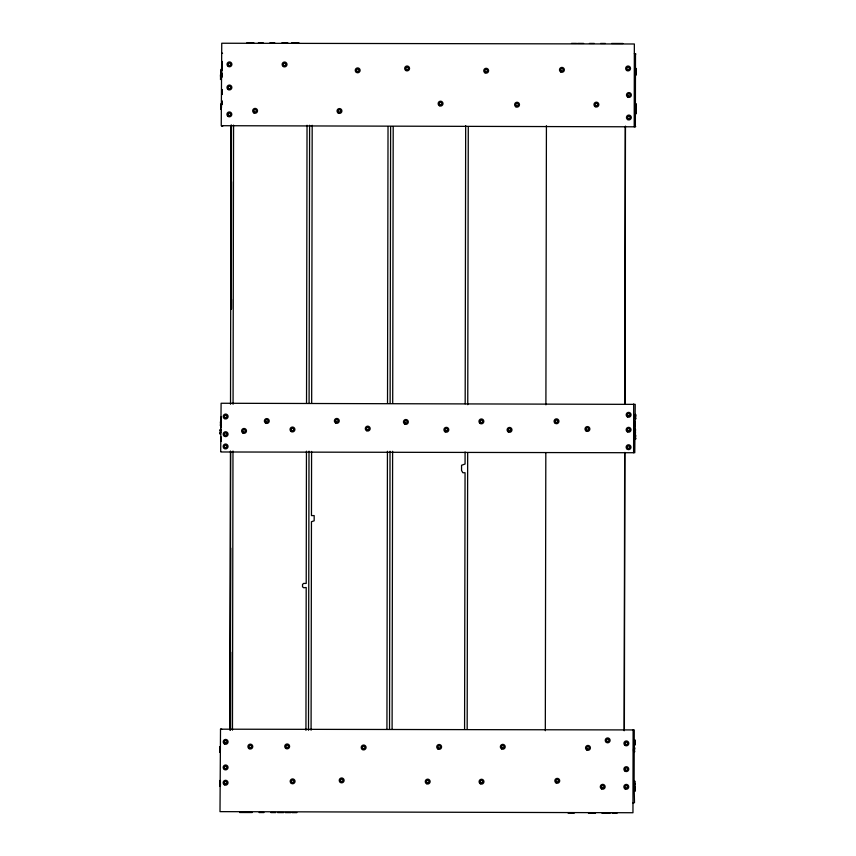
<?xml version="1.0" encoding="UTF-8"?>
<svg xmlns="http://www.w3.org/2000/svg" width="856" height="856" viewBox="0 0 856 856"><rect width="100%" height="100%" fill="white"/><g stroke="black" fill="none" stroke-linecap="round" stroke-linejoin="round"><path stroke-width="1.28" d="M219.725 751.161C219.692 755.249 219.746 744.645 219.714 748.733M219.799 784.15L219.789 785.359L219.799 780.49L220.003 786.386L220.409 782.93M220.003 784.578L220.163 786.3M220.013 783.315L220.013 781.517L220.003 782.737M219.949 750.241L219.939 751.461L219.939 749.653L220.206 750.263M220.153 784.578L220.153 785.669M220.174 783.315L220.281 782.063L220.174 782.737M220.206 749.631C220.195 746.528 220.431 755.827 220.334 750.584M220.313 432.194C220.581 439.973 220.142 423.848 220.409 431.617M220.548 76.484L220.548 74.675L220.538 79.544L221.03 75.895L221.03 78.335L221.03 77.725M220.409 784.15L220.409 785.359L220.42 780.49M220.281 782.609L220.281 784.15L220.27 783.54M220.516 424.448C220.516 430.226 220.516 417.45 220.527 423.185M220.805 431.884L220.805 432.74M220.73 426.063L220.73 427.283L220.72 425.475M220.741 424.212L220.73 422.404L220.73 423.624M220.934 424.426L220.944 420.264L220.944 422.072M220.944 423.923L221.009 424.683L221.009 422.607L221.009 423.217M221.137 71.326L221.126 69.529L221.116 74.397L221.618 70.791M221.169 438.486C221.158 432.74 221.137 445.495 221.169 439.749M221.126 425.325C221.137 431.103 221.137 418.327 221.137 424.073M221.34 73.616L221.34 75.424L221.351 72.985M221.223 425.453C221.201 427.497 221.223 421.719 221.223 424.533M221.233 419.568C221.244 425.346 221.244 412.571 221.255 418.306M221.586 70.213L221.576 68.405L221.586 70.845M221.747 74.055L221.736 75.275L221.736 73.466M221.822 73.306L221.822 73.851M221.886 68.298C221.854 72.386 221.907 61.771 221.875 65.859M633.536 750.338L633.536 751.193M633.879 783.604L633.879 784.214L633.879 781.785L634.253 783.144M634.029 751.236L634.018 752.456L634.114 748.711L634.071 750.338M634.168 425.025C634.146 427.069 634.168 421.291 634.168 424.105M634.146 785.744L634.135 786.461L634.103 784.824L634.489 802.65L632.98 803.003M634.146 782.801L634.146 781.913L634.103 786.001L634.264 729.933L220.506 729.184L220.003 811.638L632.958 812.74L633.108 729.933M634.114 750.552L634.103 749.974M634.071 749.706C633.879 741.36 634.756 756.576 634.553 750.648M634.243 783.465L634.114 784.535M634.371 743.083L634.382 742.152L634.521 743.34M634.713 106.647L634.713 107.257L634.713 106.347M634.446 789.221C634.435 791.886 634.692 779.955 634.585 783.925M634.36 783.625C634.36 789.371 634.392 776.627 634.36 782.373M634.949 430.975L634.82 429.723L634.745 434.142L634.745 432.066L634.745 432.676M634.649 425.635L634.649 426.855L634.724 424.362M634.66 423.784L634.735 421.302L634.638 425.047M634.938 107.567C634.842 109.547 635.73 101.372 635.43 106.337M634.938 106.647L634.938 105.748L634.938 106.358M634.906 72.739L634.906 71.84L635.387 75.489L635.398 74.279M634.81 432.794L634.81 434.602L634.81 433.885M634.938 424.715C634.906 428.803 634.938 417.247 634.938 422.864M635.12 73.209L635.398 70.952L635.398 72.428M635.131 71.422L635.291 70.813M634.745 784.364C634.713 788.451 634.745 776.906 634.745 782.512M634.382 742.783L635.002 744.923L634.874 740.033L634.863 744.827M635.098 436.731L635.098 435.832L635.034 438.261M635.024 432.355L635.024 433.575L634.949 431.606M635.152 417.193C635.066 420.125 634.885 413.651 635.163 416.562M635.291 72.642L635.28 73.252L635.131 72.642M635.291 71.422L634.906 73.06M635.002 743.115L635.002 744.592M635.238 434.506L635.227 435.725L635.227 433.917M635.238 432.655L635.238 430.846L635.227 432.066M635.152 425.635L635.141 426.855L635.141 425.047M635.163 423.784L635.152 421.987L635.141 423.196M635.43 108.177L635.42 109.397L635.612 104.282L635.601 109.151L635.612 107.942M635.441 432.505C635.409 436.592 635.441 425.047 635.441 430.654M635.559 111.173L635.559 110.274L636.029 113.934L636.04 112.714M635.527 74.237L635.623 69.678M635.591 436.421C635.462 430.793 635.591 442.349 635.58 438.261L635.516 439.396M635.505 418.98L635.505 417.503M635.655 416.251L635.516 414.432L635.634 416.251M635.687 107.77L635.826 103.597L635.826 105.406M635.687 106.112L635.687 105.502L635.409 107.588M635.762 73.252C635.591 72.546 635.912 75.884 635.676 72.642M635.676 71.176L635.773 69.603L635.676 71.722L635.773 69.924M635.794 70.213C635.922 66.95 636.115 78.377 636.019 74.279M636.029 72.428L636.019 70.62L635.527 73.37M636.168 109.076L636.179 104.282L636.168 105.502M636.168 73.252C636.136 77.34 636.19 66.736 636.158 70.823M636.286 71.743C636.254 75.831 636.308 65.217 636.275 69.304M219.725 750.573L219.949 746.582L220.12 751.696L220.206 750.808M221.18 106.893L221.201 104.453L221.19 109.322L221.479 105.78M221.03 77.425L221.03 76.794M220.688 451.626L221.105 403.262L635.216 404.364L634.778 452.728L221.041 451.979M221.479 106.647L221.479 107.706M221.608 71.958L221.565 73.199M221.875 67.71L221.886 66.447M229.922 730.147L230.435 451.005M230.521 404.257L231.024 125.126M230.168 729.708L230.671 451.69M230.927 308.674L231.259 125.564M230.36 729.751L230.692 548.086M231.131 308.995L231.462 125.158M230.553 729.708L230.692 652.186M231.313 308.674L231.548 181.707M231.527 308.674L231.548 299.322M232.468 730.147L232.982 451.016M233.067 404.267L233.57 125.126M305.945 730.328L306.202 587.494L303.752 587.772L302.532 586.831L302.532 584.445L303.602 583.428L306.213 583.428L306.448 451.187M306.534 403.101L307.036 125.265M308.502 730.286L309.005 451.155M309.091 403.069L309.605 125.265M311.081 730.232L311.456 521.721L314.163 520.801L314.173 515.59L311.466 515.59L311.584 451.433M311.67 403.315L312.183 125.318M386.933 729.098L387.436 451.294M387.522 403.208L388.025 126.742M389.523 729.098L390.036 451.294M390.122 403.219L390.625 126.752M392.101 729.109L392.615 451.305M392.701 403.219L393.204 126.752M464.583 729.226L465.054 472.747L462.85 472.737L461.555 470.49L461.555 465.279L465.065 464.027L465.086 451.989M465.172 403.839L465.675 125.65M467.173 729.237L467.676 452.771M467.761 404.695L468.275 126.891M545.315 730.714L545.818 452.92M545.903 404.835L546.417 125.693M624.174 730.778L624.677 452.578M624.773 404.439L625.276 126.303M624.366 730.425L624.869 452.407M624.966 404.289L625.468 126.281M634.713 105.716L634.713 104.978M635.12 106.401L635.12 105.502M633.536 750.017L633.536 748.84M634.938 107.278L635.206 106.668C635.238 109.707 635.109 106.904 635.12 107.578M633.654 783.711L633.654 785.241M634.018 750.648L634.071 748.807L634.071 749.407M634.81 431.531L634.949 430.429M634.585 785.145L634.446 788.59M635.024 431.766L634.949 430.675M635.719 126.495L634.21 126.806L634.35 43.988L221.747 43.239L221.244 125.704L635.366 126.806L635.494 53.735M635.634 417.514L635.505 416.241M636.179 107.353L636.179 106.722M634.585 784.513L634.745 783.775M634.863 741.842L634.863 740.365M636.275 71.155L636.286 69.892M635.002 741.852L635.013 740.13M221.415 104.742L221.415 103.533L221.426 104.742M220.805 430.953L220.827 429.134L220.827 430.354M635.537 73.916L635.623 73.252L635.612 74.472L635.612 73.755M635.687 107.332L635.826 108.477L635.826 107.76M635.676 71.422L635.794 71.39M636.179 107.942L636.029 112.125L636.04 109.14M633.654 783.411L633.665 782.844M635.088 436.442L635.098 435.875M634.382 741.606L634.521 742.163L634.521 741.424M635.505 419.226L635.634 418.103M220.163 781.592L220.281 781.71M634.243 422.554L634.243 424.908M634.339 430.985L634.328 433.339M220.506 729.184L221.693 729.184M633.601 452.728L633.686 404.011M221.758 52.986L222.571 53.297M246.796 42.8L253.868 42.811M258.384 42.821L263.252 42.832M269.886 42.843L274.755 42.853M281.838 42.864L287.862 42.875M291.522 42.886L299.022 42.896M571.476 43.389L576.58 43.399M577.586 43.399L583.599 43.41M589.442 43.421L594.31 43.431M600.548 43.442L605.427 43.453M611.58 43.463L622.943 43.485M635.848 54.046L634.339 53.735M239.659 812.515L252.231 812.537M259.09 812.547L263.958 812.558M270.871 812.569L275.75 812.579M277.579 812.579L283.689 812.59M285.262 812.601L290.869 812.612M292.024 812.612L296.893 812.622M568.095 813.114L574.301 813.125M588.425 813.147L595.498 813.157M601.918 813.168L610.221 813.189M612.222 813.189L617.09 813.2M222.785 126.057L221.597 126.057M635.516 414.432L635.655 415.16M635.634 418.991L635.505 418.092M220.131 748.048L220.131 748.636L220.131 746.828L220.131 748.048M220.356 748.733L220.356 749.321L220.345 747.513L220.356 748.733M220.987 107.278L220.987 109.087L220.998 107.278M220.998 105.427L220.998 106.016L220.998 104.207L220.998 105.427M221.907 103.811L221.907 104.913L221.918 100.741L221.907 103.811M221.971 92.748C221.982 100.045 221.982 82.551 221.982 92.748M221.961 75.842C221.961 81.352 221.982 68.277 221.961 75.842M222.068 70.235L222.068 69.625L222.068 70.235M222.025 64.639C222.036 71.936 222.036 54.442 222.036 64.639M634.253 782.534L634.253 781.924L634.253 782.534M634.328 749.728L634.339 751.536L634.35 749.728M634.35 747.877L634.35 748.465L634.339 746.657L634.35 747.877M634.563 748.807L634.563 749.396L634.563 747.588L634.563 748.807M635.045 429.926L635.045 430.515L635.034 428.706L635.045 429.926M635.206 104.817L635.206 105.406L635.206 103.597L635.206 104.817M634.927 789.542C634.949 796.84 634.949 779.345 634.949 789.542M220.324 432.783L220.313 434.003L220.313 432.783M220.399 430.525L220.409 429.808L220.399 430.525M220.131 750.487L220.206 751.161L220.12 750.487M635.345 106.647L635.334 107.257L635.334 106.647M635.527 72.193L635.527 72.193M634.735 424.95L634.724 426.17L634.724 424.95M634.649 422.693L634.649 421.987L634.649 422.693M634.949 431.895L634.949 432.505L634.949 431.895M634.018 748.294L634.029 747.588L634.018 748.294M634.071 750.883L634.103 751.771L634.071 750.883M225.042 417.546A1.22 1.22 0 0 0 226.872 416.498A1.22 1.22 0 0 0 225.053 415.438A1.22 1.22 0 0 0 225.042 417.546M224.433 418.605A2.44 2.44 0 0 0 228.092 416.498A2.44 2.44 0 0 0 224.443 414.379A2.44 2.44 0 0 0 224.433 418.605M224.989 447.506A1.22 1.22 0 0 0 226.819 446.458A1.22 1.22 0 0 0 225 445.398A1.22 1.22 0 0 0 224.989 447.506M224.379 448.565A2.44 2.44 0 0 0 228.038 446.458A2.44 2.44 0 0 0 224.39 444.339A2.44 2.44 0 0 0 224.379 448.565M225.01 435.233A1.22 1.22 0 0 0 226.84 434.185A1.22 1.22 0 0 0 225.021 433.125A1.22 1.22 0 0 0 225.01 435.233M224.4 436.282A2.44 2.44 0 0 0 228.06 434.185A2.44 2.44 0 0 0 224.411 432.066A2.44 2.44 0 0 0 224.4 436.282M627.962 448.255A1.22 1.22 0 0 0 629.781 447.196A1.22 1.22 0 0 0 627.962 446.137A1.22 1.22 0 0 0 627.962 448.255M627.341 449.304A2.44 2.44 0 0 0 631 447.207A2.44 2.44 0 0 0 627.352 445.088A2.44 2.44 0 0 0 627.341 449.304M627.983 430.814A1.22 1.22 0 0 0 629.813 429.755A1.22 1.22 0 0 0 627.994 428.706A1.22 1.22 0 0 0 627.983 430.814M627.373 431.863A2.44 2.44 0 0 0 631.033 429.765A2.44 2.44 0 0 0 627.384 427.647A2.44 2.44 0 0 0 627.373 431.863M336.205 421.944A1.22 1.22 0 0 0 338.034 420.885A1.22 1.22 0 0 0 336.205 419.825A1.22 1.22 0 0 0 336.205 421.944M335.595 422.992A2.44 2.44 0 0 0 339.254 420.895A2.44 2.44 0 0 0 335.595 418.777A2.44 2.44 0 0 0 335.595 422.992M266.205 422.051A1.22 1.22 0 0 0 268.035 421.002A1.22 1.22 0 0 0 266.205 419.943A1.22 1.22 0 0 0 266.205 422.051M265.585 423.11A2.44 2.44 0 0 0 269.244 421.002A2.44 2.44 0 0 0 265.595 418.894A2.44 2.44 0 0 0 265.585 423.11M628.015 415.856A1.22 1.22 0 0 0 629.845 414.807A1.22 1.22 0 0 0 628.015 413.748A1.22 1.22 0 0 0 628.015 415.856M627.405 416.904A2.44 2.44 0 0 0 631.065 414.807A2.44 2.44 0 0 0 627.405 412.688A2.44 2.44 0 0 0 627.405 416.904M508.924 430.921A1.22 1.22 0 0 0 510.754 429.873A1.22 1.22 0 0 0 508.935 428.813A1.22 1.22 0 0 0 508.924 430.921M508.314 431.98A2.44 2.44 0 0 0 511.974 429.873A2.44 2.44 0 0 0 508.325 427.754A2.44 2.44 0 0 0 508.314 431.98M586.82 430.044A1.22 1.22 0 0 0 588.65 428.995A1.22 1.22 0 0 0 586.82 427.936A1.22 1.22 0 0 0 586.82 430.044M586.21 431.092A2.44 2.44 0 0 0 589.87 428.995A2.44 2.44 0 0 0 586.221 426.877A2.44 2.44 0 0 0 586.21 431.092M291.864 430.525A1.22 1.22 0 0 0 293.683 429.477A1.22 1.22 0 0 0 291.864 428.417A1.22 1.22 0 0 0 291.864 430.525M291.243 431.585A2.44 2.44 0 0 0 294.903 429.477A2.44 2.44 0 0 0 291.254 427.369A2.44 2.44 0 0 0 291.243 431.585M405.273 422.992A1.22 1.22 0 0 0 407.103 421.944A1.22 1.22 0 0 0 405.284 420.885A1.22 1.22 0 0 0 405.273 422.992M404.663 424.041A2.44 2.44 0 0 0 408.323 421.944A2.44 2.44 0 0 0 404.674 419.825A2.44 2.44 0 0 0 404.663 424.041M555.897 422.34A1.22 1.22 0 0 0 557.727 421.291A1.22 1.22 0 0 0 555.908 420.232A1.22 1.22 0 0 0 555.897 422.34M555.287 423.388A2.44 2.44 0 0 0 558.947 421.291A2.44 2.44 0 0 0 555.298 419.173A2.44 2.44 0 0 0 555.287 423.388M445.741 430.814A1.22 1.22 0 0 0 447.57 429.755A1.22 1.22 0 0 0 445.751 428.695A1.22 1.22 0 0 0 445.741 430.814M445.131 431.863A2.44 2.44 0 0 0 448.79 429.755A2.44 2.44 0 0 0 445.141 427.647A2.44 2.44 0 0 0 445.131 431.863M243.436 431.948A1.22 1.22 0 0 0 245.265 430.9A1.22 1.22 0 0 0 243.436 429.84A1.22 1.22 0 0 0 243.436 431.948M242.826 433.008A2.44 2.44 0 0 0 246.485 430.9A2.44 2.44 0 0 0 242.826 428.792A2.44 2.44 0 0 0 242.826 433.008M480.783 422.447A1.22 1.22 0 0 0 482.613 421.398A1.22 1.22 0 0 0 480.794 420.339A1.22 1.22 0 0 0 480.783 422.447M480.173 423.495A2.44 2.44 0 0 0 483.833 421.398A2.44 2.44 0 0 0 480.184 419.28A2.44 2.44 0 0 0 480.173 423.495M367.128 429.648A1.22 1.22 0 0 0 368.947 428.589A1.22 1.22 0 0 0 367.128 427.529A1.22 1.22 0 0 0 367.128 429.648M366.507 430.696A2.44 2.44 0 0 0 370.166 428.599A2.44 2.44 0 0 0 366.518 426.481A2.44 2.44 0 0 0 366.507 430.696M225.042 742.912A1.22 1.22 0 0 0 226.872 741.852A1.22 1.22 0 0 0 225.042 740.804A1.22 1.22 0 0 0 225.042 742.912M224.433 743.96A2.44 2.44 0 0 0 228.081 741.863A2.44 2.44 0 0 0 224.433 739.745A2.44 2.44 0 0 0 224.433 743.96M225 768.485A1.22 1.22 0 0 0 226.819 767.436A1.22 1.22 0 0 0 225 766.377A1.22 1.22 0 0 0 225 768.485M224.379 769.533A2.44 2.44 0 0 0 228.038 767.436A2.44 2.44 0 0 0 224.39 765.317A2.44 2.44 0 0 0 224.379 769.533M625.757 744.431A1.22 1.22 0 0 0 627.587 743.372A1.22 1.22 0 0 0 625.768 742.312A1.22 1.22 0 0 0 625.757 744.431M625.148 745.48A2.44 2.44 0 0 0 628.807 743.383A2.44 2.44 0 0 0 625.158 741.264A2.44 2.44 0 0 0 625.148 745.48M625.715 770.197A1.22 1.22 0 0 0 627.544 769.148A1.22 1.22 0 0 0 625.715 768.089A1.22 1.22 0 0 0 625.715 770.197M625.105 771.245A2.44 2.44 0 0 0 628.764 769.148A2.44 2.44 0 0 0 625.105 767.03A2.44 2.44 0 0 0 625.105 771.245M625.683 787.884A1.22 1.22 0 0 0 627.512 786.825A1.22 1.22 0 0 0 625.683 785.765A1.22 1.22 0 0 0 625.683 787.884M625.073 788.932A2.44 2.44 0 0 0 628.732 786.835A2.44 2.44 0 0 0 625.073 784.717A2.44 2.44 0 0 0 625.073 788.932M286.557 747.448A1.22 1.22 0 0 0 288.386 746.4A1.22 1.22 0 0 0 286.557 745.341A1.22 1.22 0 0 0 286.557 747.448M285.947 748.508A2.44 2.44 0 0 0 289.606 746.4A2.44 2.44 0 0 0 285.958 744.292A2.44 2.44 0 0 0 285.947 748.508M249.727 747.63A1.22 1.22 0 0 0 251.557 746.582A1.22 1.22 0 0 0 249.738 745.523A1.22 1.22 0 0 0 249.727 747.63M249.117 748.679A2.44 2.44 0 0 0 252.777 746.582A2.44 2.44 0 0 0 249.128 744.463A2.44 2.44 0 0 0 249.117 748.679M607.065 741.424A1.22 1.22 0 0 0 608.894 740.365A1.22 1.22 0 0 0 607.065 739.317A1.22 1.22 0 0 0 607.065 741.424M606.444 742.473A2.44 2.44 0 0 0 610.103 740.376A2.44 2.44 0 0 0 606.455 738.257A2.44 2.44 0 0 0 606.444 742.473M587.366 748.925A1.22 1.22 0 0 0 589.196 747.877A1.22 1.22 0 0 0 587.366 746.817A1.22 1.22 0 0 0 587.366 748.925M586.745 749.974A2.44 2.44 0 0 0 590.405 747.877A2.44 2.44 0 0 0 586.756 745.758A2.44 2.44 0 0 0 586.745 749.974M480.911 782.737A1.22 1.22 0 0 0 482.741 781.678A1.22 1.22 0 0 0 480.911 780.629A1.22 1.22 0 0 0 480.911 782.737M480.302 783.786A2.44 2.44 0 0 0 483.95 781.688A2.44 2.44 0 0 0 480.302 779.57A2.44 2.44 0 0 0 480.302 783.786M556.657 781.849A1.22 1.22 0 0 0 558.487 780.8A1.22 1.22 0 0 0 556.668 779.741A1.22 1.22 0 0 0 556.657 781.849M556.047 782.898A2.44 2.44 0 0 0 559.706 780.8A2.44 2.44 0 0 0 556.058 778.682A2.44 2.44 0 0 0 556.047 782.898M292.003 782.395A1.22 1.22 0 0 0 293.833 781.335A1.22 1.22 0 0 0 292.003 780.276A1.22 1.22 0 0 0 292.003 782.395M291.382 783.443A2.44 2.44 0 0 0 295.042 781.346A2.44 2.44 0 0 0 291.393 779.228A2.44 2.44 0 0 0 291.382 783.443M363.04 748.519A1.22 1.22 0 0 0 364.87 747.47A1.22 1.22 0 0 0 363.04 746.411A1.22 1.22 0 0 0 363.04 748.519M362.42 749.567A2.44 2.44 0 0 0 366.079 747.47A2.44 2.44 0 0 0 362.43 745.351A2.44 2.44 0 0 0 362.42 749.567M502.162 747.844A1.22 1.22 0 0 0 503.991 746.796A1.22 1.22 0 0 0 502.172 745.737A1.22 1.22 0 0 0 502.162 747.844M501.552 748.893A2.44 2.44 0 0 0 505.211 746.796A2.44 2.44 0 0 0 501.563 744.677A2.44 2.44 0 0 0 501.552 748.893M427.08 782.641A1.22 1.22 0 0 0 428.91 781.582A1.22 1.22 0 0 0 427.091 780.522A1.22 1.22 0 0 0 427.08 782.641M426.47 783.689A2.44 2.44 0 0 0 430.129 781.582A2.44 2.44 0 0 0 426.481 779.474A2.44 2.44 0 0 0 426.47 783.689M224.968 783.775A1.22 1.22 0 0 0 226.797 782.726A1.22 1.22 0 0 0 224.968 781.667A1.22 1.22 0 0 0 224.968 783.775M224.358 784.834A2.44 2.44 0 0 0 228.017 782.726A2.44 2.44 0 0 0 224.358 780.619A2.44 2.44 0 0 0 224.358 784.834M438.54 747.973A1.22 1.22 0 0 0 440.369 746.924A1.22 1.22 0 0 0 438.55 745.865A1.22 1.22 0 0 0 438.54 747.973M437.93 749.021A2.44 2.44 0 0 0 441.589 746.924A2.44 2.44 0 0 0 437.94 744.806A2.44 2.44 0 0 0 437.93 749.021M602.11 787.841A1.22 1.22 0 0 0 603.929 786.782A1.22 1.22 0 0 0 602.11 785.722A1.22 1.22 0 0 0 602.11 787.841M601.49 788.89A2.44 2.44 0 0 0 605.149 786.792A2.44 2.44 0 0 0 601.5 784.674A2.44 2.44 0 0 0 601.49 788.89M341.052 781.453A1.22 1.22 0 0 0 342.882 780.405A1.22 1.22 0 0 0 341.062 779.345A1.22 1.22 0 0 0 341.052 781.453M340.442 782.512A2.44 2.44 0 0 0 344.101 780.405A2.44 2.44 0 0 0 340.453 778.286A2.44 2.44 0 0 0 340.442 782.512M628.272 118.556A1.22 1.22 0 0 0 630.102 117.507A1.22 1.22 0 0 0 628.272 116.448A1.22 1.22 0 0 0 628.272 118.556M627.662 119.605A2.44 2.44 0 0 0 631.311 117.507A2.44 2.44 0 0 0 627.662 115.389A2.44 2.44 0 0 0 627.662 119.605M627.48 69.497A1.22 1.22 0 0 0 629.31 68.448A1.22 1.22 0 0 0 627.491 67.389A1.22 1.22 0 0 0 627.48 69.497M626.87 70.556A2.44 2.44 0 0 0 630.53 68.448A2.44 2.44 0 0 0 626.881 66.329A2.44 2.44 0 0 0 626.87 70.556M628.315 96.054A1.22 1.22 0 0 0 630.144 94.995A1.22 1.22 0 0 0 628.315 93.935A1.22 1.22 0 0 0 628.315 96.054M627.694 97.103A2.44 2.44 0 0 0 631.353 95.005A2.44 2.44 0 0 0 627.705 92.887A2.44 2.44 0 0 0 627.694 97.103M228.766 115.432A1.22 1.22 0 0 0 230.596 114.383A1.22 1.22 0 0 0 228.766 113.324A1.22 1.22 0 0 0 228.766 115.432M228.145 116.48A2.44 2.44 0 0 0 231.805 114.383A2.44 2.44 0 0 0 228.156 112.264A2.44 2.44 0 0 0 228.145 116.48M228.809 88.543A1.22 1.22 0 0 0 230.639 87.494A1.22 1.22 0 0 0 228.82 86.435A1.22 1.22 0 0 0 228.809 88.543M228.199 89.591A2.44 2.44 0 0 0 231.858 87.494A2.44 2.44 0 0 0 228.21 85.375A2.44 2.44 0 0 0 228.199 89.591M228.852 65.398A1.22 1.22 0 0 0 230.681 64.35A1.22 1.22 0 0 0 228.862 63.291A1.22 1.22 0 0 0 228.852 65.398M228.242 66.458A2.44 2.44 0 0 0 231.901 64.35A2.44 2.44 0 0 0 228.252 62.242A2.44 2.44 0 0 0 228.242 66.458M485.566 71.776A1.22 1.22 0 0 0 487.396 70.727A1.22 1.22 0 0 0 485.566 69.668A1.22 1.22 0 0 0 485.566 71.776M484.956 72.824A2.44 2.44 0 0 0 488.615 70.727A2.44 2.44 0 0 0 484.967 68.608A2.44 2.44 0 0 0 484.956 72.824M516.436 105.737A1.22 1.22 0 0 0 518.265 104.689A1.22 1.22 0 0 0 516.446 103.629A1.22 1.22 0 0 0 516.436 105.737M515.826 106.786A2.44 2.44 0 0 0 519.485 104.689A2.44 2.44 0 0 0 515.836 102.57A2.44 2.44 0 0 0 515.826 106.786M254.489 111.868A1.22 1.22 0 0 0 256.319 110.82A1.22 1.22 0 0 0 254.489 109.761A1.22 1.22 0 0 0 254.489 111.868M253.879 112.928A2.44 2.44 0 0 0 257.538 110.82A2.44 2.44 0 0 0 253.89 108.712A2.44 2.44 0 0 0 253.879 112.928M406.514 69.486A1.22 1.22 0 0 0 408.333 68.437A1.22 1.22 0 0 0 406.514 67.378A1.22 1.22 0 0 0 406.514 69.486M405.894 70.545A2.44 2.44 0 0 0 409.553 68.437A2.44 2.44 0 0 0 405.905 66.319A2.44 2.44 0 0 0 405.894 70.545M439.963 104.667A1.22 1.22 0 0 0 441.792 103.619A1.22 1.22 0 0 0 439.963 102.559A1.22 1.22 0 0 0 439.963 104.667M439.353 105.727A2.44 2.44 0 0 0 443.001 103.619A2.44 2.44 0 0 0 439.353 101.511A2.44 2.44 0 0 0 439.353 105.727M338.869 112.04A1.22 1.22 0 0 0 340.699 110.991A1.22 1.22 0 0 0 338.869 109.932A1.22 1.22 0 0 0 338.869 112.04M338.259 113.088A2.44 2.44 0 0 0 341.908 110.991A2.44 2.44 0 0 0 338.259 108.873A2.44 2.44 0 0 0 338.259 113.088M357.059 71.39A1.22 1.22 0 0 0 358.889 70.342A1.22 1.22 0 0 0 357.07 69.282A1.22 1.22 0 0 0 357.059 71.39M356.449 72.45A2.44 2.44 0 0 0 360.109 70.342A2.44 2.44 0 0 0 356.46 68.234A2.44 2.44 0 0 0 356.449 72.45M595.797 105.641A1.22 1.22 0 0 0 597.627 104.582A1.22 1.22 0 0 0 595.797 103.523A1.22 1.22 0 0 0 595.797 105.641M595.177 106.69A2.44 2.44 0 0 0 598.836 104.582A2.44 2.44 0 0 0 595.188 102.474A2.44 2.44 0 0 0 595.177 106.69M283.946 65.505A1.22 1.22 0 0 0 285.776 64.446A1.22 1.22 0 0 0 283.957 63.398A1.22 1.22 0 0 0 283.946 65.505M283.336 66.554A2.44 2.44 0 0 0 286.995 64.457A2.44 2.44 0 0 0 283.347 62.338A2.44 2.44 0 0 0 283.336 66.554M561.322 70.888A1.22 1.22 0 0 0 563.152 69.839A1.22 1.22 0 0 0 561.322 68.78A1.22 1.22 0 0 0 561.322 70.888M560.701 71.947A2.44 2.44 0 0 0 564.361 69.839A2.44 2.44 0 0 0 560.712 67.72A2.44 2.44 0 0 0 560.701 71.947"/></g></svg>
